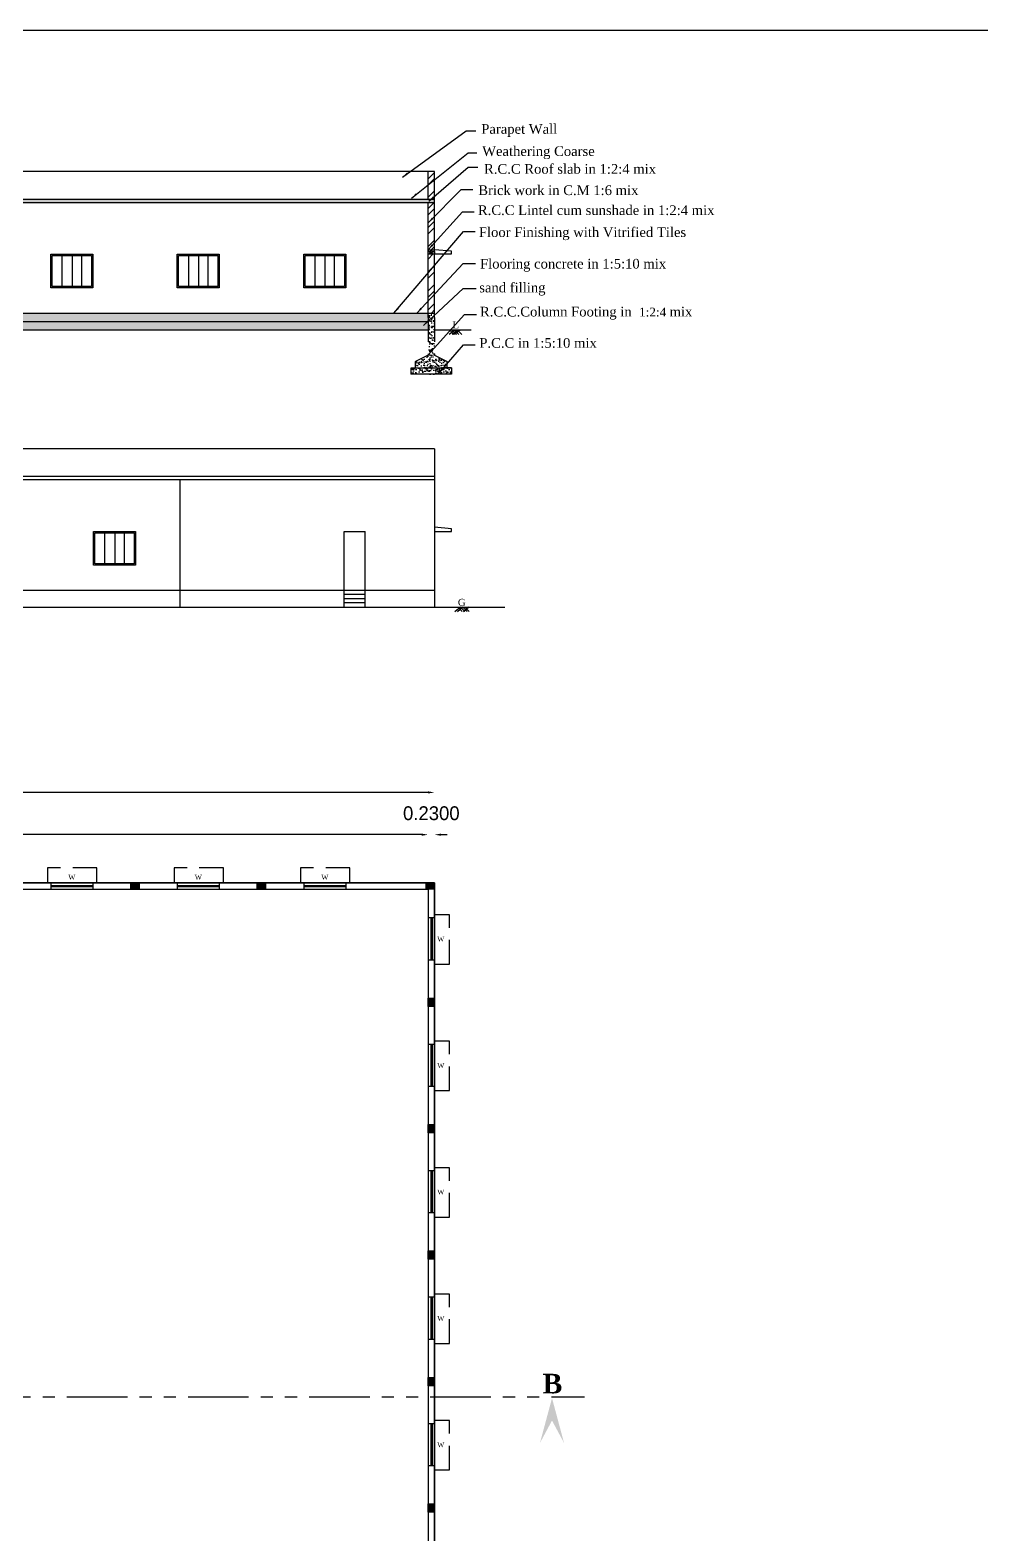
# Model space of a CAD drawing. Header units: metres. Extents: x 0 to 1012, y 0 to 496.
# Drawn here: x 773.6 to 808, y 304.6 to 358.9 of the extents above; entities that cross this region are included whole.
import ezdxf

# ---------------------------------------------------------------- set-up
doc = ezdxf.new("R2010")
doc.units = ezdxf.units.M
doc.header["$LTSCALE"] = 3.5
doc.header["$MEASUREMENT"] = 0
doc.linetypes.add('HIDDEN', pattern=[0.375, 0.25, -0.125])
doc.linetypes.add('PHANTOM2', pattern=[1.25, 0.625, -0.125, 0.125, -0.125, 0.125, -0.125])
doc.layers.get('0').update_dxf_attribs({"linetype": 'CONTINUOUS'})
doc.layers.get('DEFPOINTS').update_dxf_attribs({"linetype": 'CONTINUOUS'})
doc.styles.add('RomanS', font='romans.shx')
doc.dimstyles.get("Standard").update_dxf_attribs({"dimtxt": 0.18, "dimasz": 0.18, "dimexe": 0.18, "dimexo": 0.0625, "dimgap": 0.09, "dimtad": 0, "dimtih": 1, "dimtoh": 1, "dimdec": 4, "dimzin": 0, "dimdsep": 46, "dimtxsty": 'Standard', "dimcen": 0.09, "dimadec": 0, "dimazin": 0, "dimtfac": 1, "dimtdec": 4, "dimtofl": 0, "dimtmove": 0, "dimatfit": 3, "dimfxl": 0, "dimtolj": 1, "dimtzin": 0, "dimarcsym": 0})

# ---------------------------------------------------------------- blocks, each defined once
blk = doc.blocks.new('*D70')
at = {"color": 0, "lineweight": -2}
for p, q in [((748.451, 331.353), (765.453, 331.353)), ((787.991, 331.353), (770.989, 331.353))]:
    blk.add_line(p, q, dxfattribs=at)
at = {"color": 0}
for points in [[(748.451, 331.392), (748.451, 331.315), (748.221, 331.353)], [(787.991, 331.392), (787.991, 331.315), (788.221, 331.353)]]:
    blk.add_solid(points, dxfattribs=at)
at = {"layer": 'DEFPOINTS', "color": 0}
for p in [(788.221, 331.353), (748.221, 328.084), (788.221, 328.084)]:
    blk.add_point(p, dxfattribs=at)
at = {"color": 0, "insert": (768.221, 331.353), "char_height": 1, "attachment_point": 5}
blk.add_mtext('\\A1;40.0000', dxfattribs=at)
blk = doc.blocks.new('*D71')
at = {"color": 0, "lineweight": -2}
for p, q in [((787.761, 329.826), (787.531, 329.826)), ((788.451, 329.826), (788.681, 329.826))]:
    blk.add_line(p, q, dxfattribs=at)
at = {"color": 0}
for points in [[(787.761, 329.864), (787.761, 329.787), (787.991, 329.826)], [(788.451, 329.864), (788.451, 329.787), (788.221, 329.826)]]:
    blk.add_solid(points, dxfattribs=at)
at = {"layer": 'DEFPOINTS', "color": 0}
for p in [(788.221, 329.826), (787.991, 327.854), (788.221, 327.854)]:
    blk.add_point(p, dxfattribs=at)
at = {"color": 0, "insert": (788.106, 330.598), "char_height": 0.5, "attachment_point": 5}
blk.add_mtext('\\A1;0.2300', dxfattribs=at)
blk = doc.blocks.new('*D72')
at = {"color": 0, "lineweight": -2}
for p, q in [((748.681, 329.826), (766.619, 329.826)), ((787.761, 329.826), (769.823, 329.826))]:
    blk.add_line(p, q, dxfattribs=at)
at = {"color": 0}
for points in [[(748.681, 329.864), (748.681, 329.787), (748.451, 329.826)], [(787.761, 329.864), (787.761, 329.787), (787.991, 329.826)]]:
    blk.add_solid(points, dxfattribs=at)
at = {"layer": 'DEFPOINTS', "color": 0}
for p in [(787.991, 329.826), (748.451, 327.854), (787.991, 327.854)]:
    blk.add_point(p, dxfattribs=at)
at = {"color": 0, "insert": (768.221, 329.826), "char_height": 0.5, "attachment_point": 5}
blk.add_mtext('\\A1;39.5400', dxfattribs=at)

msp = doc.modelspace()

# ---------------------------------------------------------------- hatches: boundary and pattern name
at = {"linetype": 'Continuous'}
h = msp.add_hatch(dxfattribs=at)
h.set_pattern_fill('ANSI32', color=256, scale=1.25, style=0)
h.set_pattern_definition([(45, (3843.5797, -4057.9297), (-0.331456304, 0.331456304), []), (45, (3843.8007, -4057.9297), (-0.331456304, 0.331456304), [])])
h.paths.add_polyline_path([(788.22111, 353.80034), (787.99188, 353.80034), (787.99188, 352.7991), (788.22188, 352.7991)])
h = msp.add_hatch()
h.set_pattern_fill('AR-CONC', color=256, scale=0.1)
h.set_pattern_definition([(50, (-37105.5612, 34331.41995), (0.7172601826, -0.062752135), [0.075, -0.825]), (355, (-37105.5612, 34331.41995), (-0.138751334, 0.752192134), [0.06, -0.66]), (100.4514445, (-37105.5014, 34331.4147), (0.578508847, 0.689439991), [0.063740192, -0.701142112]), (46.1842, (-37105.5612, 34331.61995), (1.06724133, -0.165519281), [0.1125, -1.2375]), (96.6356355, (-37105.4722, 34331.6062), (0.934661946, 0.9741186), [0.095610342, -1.05171376]), (351.184164, (-37105.5612, 34331.62), (0.934661945, 0.9741186), [0.09, -0.99]), (21, (-37105.4612, 34331.56995), (0.596907052, -0.402618891), [0.075, -0.825]), (326, (-37105.4612, 34331.56995), (0.243315332, 0.725150045), [0.06, -0.66]), (71.4514447, (-37105.4114, 34331.5364), (0.840222377, 0.322531153), [0.06374019, -0.701142112]), (37.5, (-37105.56117, 34331.41995), (0.0121598553, 0.3328938538), [0, -0.652, 0, -0.67, 0, -0.6625]), (7.5, (-37105.56117, 34331.41995), (0.2630695374, 0.394411712), [0, -0.382, 0, -0.637, 0, -0.2525]), (327.5, (-37105.78417, 34331.41995), (0.5338224362, -0.0225548717), [0, -0.25, 0, -0.78, 0, -1.035]), (317.5, (-37105.88417, 34331.41995), (0.5831861693, 0.1001049823), [0, -0.325, 0, -0.518, 0, -0.735])])
h.paths.add_polyline_path([(788.22111, 352.80034), (748.22111, 352.80034), (748.22111, 352.68034), (750.57808, 352.68034), (788.22111, 352.68034)])
h = msp.add_hatch()
h.set_pattern_fill('ANSI32', color=256, scale=1.3, style=0)
h.set_pattern_definition([(45, (3843.57894, -4055.7085), (-0.344714556, 0.344714556), []), (45, (3843.80875, -4055.7085), (-0.344714556, 0.344714556), [])])
h.paths.add_polyline_path([(788.22111, 352.68034), (788.11858, 352.68034), (787.99111, 352.68034), (787.99111, 350.96872), (788.22111, 350.96872), (788.22111, 351.12034)])
h = msp.add_hatch(dxfattribs=at)
h.set_pattern_fill('ANSI32', color=256, scale=1.3, style=0)
h.set_pattern_definition([(45, (3843.57894, -4058.00244), (-0.344714556, 0.344714556), []), (45, (3843.80875, -4058.00244), (-0.344714556, 0.344714556), [])])
h.paths.add_polyline_path([(788.22111, 349.41649), (788.22111, 350.8164), (787.99111, 350.8164), (787.99111, 348.68034), (788.22111, 348.68034), (788.22111, 348.82637)])
h = msp.add_hatch()
h.set_pattern_fill('AR-CONC', color=256, scale=0.025, style=0)
h.set_pattern_definition([(50, (815.29868, 659.27643), (0.179315046, -0.015688034), [0.01875, -0.20625]), (355, (815.29868, 659.27643), (-0.03468783, 0.18804803), [0.015, -0.165]), (100.4514, (815.31363, 659.27512), (0.14462735, 0.17235989), [0.01593505, -0.17528553]), (46.1842, (815.29868, 659.32643), (0.26681026, -0.04137975), [0.028125, -0.309375]), (96.6356, (815.32092, 659.32298), (0.23366568, 0.24352947), [0.02390257, -0.26292825]), (351.1842, (815.29868, 659.32643), (0.23366549, 0.24352965), [0.0225, -0.2475]), (21, (815.32368, 659.31393), (0.14922676, -0.10065472), [0.01875, -0.20625]), (326, (815.32368, 659.31393), (0.06082883, 0.18128751), [0.015, -0.165]), (71.4514, (815.33612, 659.30554), (0.21005566, 0.08063262), [0.01593505, -0.17528553]), (37.5, (815.29868, 659.27643), (0.003039964, 0.083223463), [0, -0.163, 0, -0.1675, 0, -0.165625]), (7.5, (815.29868, 659.27643), (0.065767384, 0.098602928), [0, -0.0955, 0, -0.15925, 0, -0.063125]), (327.5, (815.24293, 659.27643), (0.133455609, -0.005638718), [0, -0.0625, 0, -0.195, 0, -0.25875]), (317.5, (815.21793, 659.27643), (0.145796542, 0.025026246), [0, -0.08125, 0, -0.1295, 0, -0.18375])])
h.paths.add_polyline_path([(788.22111, 350.96872), (787.99262, 350.96872), (787.99262, 350.8164), (788.22111, 350.8164)])
h = msp.add_hatch()
h.set_pattern_fill('AR-CONC', color=256, scale=0.1)
h.set_pattern_definition([(50, (-37105.5612, 34330.3099), (0.7172601826, -0.062752135), [0.075, -0.825]), (355, (-37105.5612, 34330.3099), (-0.138751334, 0.752192134), [0.06, -0.66]), (100.4514445, (-37105.5014, 34330.3047), (0.578508847, 0.689439991), [0.063740192, -0.701142112]), (46.1842, (-37105.5612, 34330.5099), (1.06724133, -0.165519281), [0.1125, -1.2375]), (96.6356355, (-37105.4722, 34330.4961), (0.934661946, 0.9741186), [0.095610342, -1.05171376]), (351.184164, (-37105.5612, 34330.5099), (0.934661945, 0.9741186), [0.09, -0.99]), (21, (-37105.4612, 34330.4599), (0.596907052, -0.402618891), [0.075, -0.825]), (326, (-37105.4612, 34330.4599), (0.243315332, 0.725150045), [0.06, -0.66]), (71.4514447, (-37105.4114, 34330.4264), (0.840222377, 0.322531153), [0.06374019, -0.701142112]), (37.5, (-37105.56117, 34330.30993), (0.0121598553, 0.3328938538), [0, -0.652, 0, -0.67, 0, -0.6625]), (7.5, (-37105.56117, 34330.30993), (0.2630695374, 0.394411712), [0, -0.382, 0, -0.637, 0, -0.2525]), (327.5, (-37105.78417, 34330.30993), (0.5338224362, -0.0225548717), [0, -0.25, 0, -0.78, 0, -1.035]), (317.5, (-37105.88417, 34330.30993), (0.5831861693, 0.1001049823), [0, -0.325, 0, -0.518, 0, -0.735])])
h.paths.add_polyline_path([(787.99111, 348.68034), (748.45111, 348.68034), (748.45111, 348.36799), (787.99111, 348.37088)])
h = msp.add_hatch()
h.set_pattern_fill('AR-SAND', color=256, scale=0.08)
h.set_pattern_definition([(37.5, (-37065.79117, 34330.30993), (-0.00503946865, 0.15414590152), [0, -0.1216, 0, -0.136, 0, -0.13]), (7.5, (-37065.79117, 34330.30993), (0.1415821364, 0.2257716852), [0, -0.0656, 0, -0.1096, 0, -0.042]), (327.5, (-37065.88957, 34330.30993), (0.24913134894, 0.0004527243), [0, -0.04, 0, -0.144, 0, -0.188]), (317.5, (-37065.88957, 34330.30993), (0.2404901284, 0.0702140452), [0, -0.02, 0, -0.0944, 0, -0.108])])
h.paths.add_polyline_path([(788.22111, 347.16032), (788.22111, 348.07034), (787.99111, 348.07034), (787.99111, 347.16032), (787.53111, 346.93032), (787.53111, 346.70032), (788.68111, 346.70032), (788.68111, 346.93032)])
h.paths.add_polyline_path([(788.22111, 348.68034), (787.99111, 348.68034), (787.99111, 348.07034), (788.22111, 348.07034)])
h = msp.add_hatch()
h.set_pattern_fill('AR-SAND', color=256, scale=0.3)
h.set_pattern_definition([(37.5, (-37105.56117, 34330.30993), (-0.0188980074, 0.5780471307), [0, -0.456, 0, -0.51, 0, -0.4875]), (7.5, (-37105.5612, 34330.3099), (0.530933012, 0.84664382), [0, -0.246, 0, -0.411, 0, -0.1575]), (327.5, (-37105.93017, 34330.30993), (0.9342425585, 0.001697716), [0, -0.15, 0, -0.54, 0, -0.705]), (317.5, (-37105.9302, 34330.3099), (0.901837981, 0.26330267), [0, -0.075, 0, -0.354, 0, -0.405])])
h.paths.add_polyline_path([(787.99111, 348.37088), (748.45111, 348.36799), (748.45111, 348.07034), (787.99111, 348.07034)])
h = msp.add_hatch()
h.set_pattern_fill('AR-CONC', color=256, scale=0.04)
h.set_pattern_definition([(50, (-37065.79117, 34330.30993), (0.286904073, -0.025100854), [0.03, -0.33]), (355, (-37065.79117, 34330.30993), (-0.0555005334, 0.3008768535), [0.024, -0.264]), (100.45144446, (-37065.76727, 34330.30784), (0.2314035387, 0.2757759964), [0.0254960768, -0.2804568448]), (46.1842, (-37065.79117, 34330.38993), (0.4268965323, -0.0662077123), [0.045, -0.495]), (96.6356355, (-37065.7556, 34330.3844), (0.3738647783, 0.3896474403), [0.0382441368, -0.420685504]), (351.184164, (-37065.79117, 34330.38993), (0.373864778, 0.38964744), [0.036, -0.3960000004]), (21, (-37065.75117, 34330.36993), (0.2387628208, -0.1610475563), [0.03, -0.33]), (326, (-37065.75117, 34330.36993), (0.0973261328, 0.290060018), [0.024, -0.264]), (71.45144474, (-37065.73128, 34330.3565), (0.3360889507, 0.1290124611), [0.025496076, -0.2804568448]), (37.5, (-37065.79117, 34330.30993), (0.00486394213, 0.13315754153), [0, -0.2608, 0, -0.268, 0, -0.265]), (7.5, (-37065.79117, 34330.30993), (0.10522781498, 0.15776468475), [0, -0.1528, 0, -0.2548, 0, -0.101]), (327.5, (-37065.88037, 34330.30993), (0.21352897447, -0.0090219487), [0, -0.1, 0, -0.312, 0, -0.414]), (317.5, (-37065.92037, 34330.30993), (0.23327446774, 0.0400419929), [0, -0.13, 0, -0.2072, 0, -0.294])])
h.paths.add_polyline_path([(788.82959, 346.70032), (787.38111, 346.70032), (787.38111, 346.47032), (788.82959, 346.47032)])
h = msp.add_hatch(color=256)
h.dxf.hatch_style = 1
h.paths.add_polyline_path([(777.5492, 327.85424), (777.5492, 328.08424), (777.2492, 328.08424), (777.2492, 327.85424)])
h = msp.add_hatch(color=256)
h.dxf.hatch_style = 1
h.paths.add_polyline_path([(782.1192, 327.85424), (782.1192, 328.08424), (781.8192, 328.08424), (781.8192, 327.85424)])
h = msp.add_hatch(color=256)
h.dxf.hatch_style = 1
h.paths.add_polyline_path([(788.22111, 327.85424), (788.22111, 328.08424), (787.92111, 328.08424), (787.92111, 327.85424)])
h = msp.add_hatch(color=256)
h.dxf.hatch_style = 1
h.paths.add_polyline_path([(787.99111, 323.61924), (788.22111, 323.61924), (788.22111, 323.91924), (787.99111, 323.91924)])
h = msp.add_hatch(color=256)
h.dxf.hatch_style = 1
h.paths.add_polyline_path([(787.99111, 319.04924), (788.22111, 319.04924), (788.22111, 319.34924), (787.99111, 319.34924)])
h = msp.add_hatch(color=256)
h.dxf.hatch_style = 1
h.paths.add_polyline_path([(787.99111, 314.47924), (788.22111, 314.47924), (788.22111, 314.77924), (787.99111, 314.77924)])
h = msp.add_hatch(color=256)
h.dxf.hatch_style = 1
h.paths.add_polyline_path([(787.99111, 309.90924), (788.22111, 309.90924), (788.22111, 310.20924), (787.99111, 310.20924)])
msp.add_hatch(color=256).paths.add_polyline_path([(792.4665, 309.46008), (792.03121, 307.83855), (792.4665, 308.64932), (792.90179, 307.83855)])
h = msp.add_hatch(color=256)
h.dxf.hatch_style = 1
h.paths.add_polyline_path([(787.99111, 305.33924), (788.22111, 305.33924), (788.22111, 305.63924), (787.99111, 305.63924)])

# ---------------------------------------------------------------- linework, layer by layer
for p, q in [((788.22111, 353.80034), (748.22111, 353.80034)), ((748.22111, 352.80034), (788.22111, 352.80034)), ((788.22111, 348.52032), (788.22111, 352.80034)), ((748.22111, 352.68034), (788.22111, 352.68034)), ((774.3542, 349.59229), (774.3542, 350.81229)), ((774.76064, 350.76229), (774.76064, 349.64229)), ((775.12429, 350.76229), (775.12429, 349.64229)), ((775.46147, 350.76229), (775.46147, 349.64229)), ((775.8742, 349.59229), (775.8742, 350.81229)), ((778.9242, 349.59229), (778.9242, 350.81229)), ((779.33064, 350.76229), (779.33064, 349.64229)), ((779.69429, 350.76229), (779.69429, 349.64229)), ((780.03147, 350.76229), (780.03147, 349.64229)), ((780.4442, 349.59229), (780.4442, 350.81229)), ((783.4942, 349.59229), (783.4942, 350.81229)), ((783.90064, 350.76229), (783.90064, 349.64229)), ((784.26429, 350.76229), (784.26429, 349.64229)), ((784.60147, 350.76229), (784.60147, 349.64229)), ((785.0142, 349.59229), (785.0142, 350.81229)), ((787.99111, 350.8164), (788.22111, 350.8164)), ((787.99262, 350.96872), (788.22111, 350.96872)), ((788.83111, 350.9164), (788.22111, 350.96872)), ((788.22111, 350.8164), (788.83111, 350.8164)), ((788.83111, 350.81669), (788.83111, 350.91669)), ((775.8742, 349.59229), (774.3542, 349.59229)), ((780.4442, 349.59229), (778.9242, 349.59229)), ((785.0142, 349.59229), (783.4942, 349.59229)), ((748.22111, 348.68034), (788.22111, 348.68034)), ((748.45111, 348.36799), (787.99299, 348.37256)), ((748.45111, 348.07034), (787.99111, 348.07034)), ((788.22111, 348.07038), (789.17262, 348.07038)), ((788.22111, 348.07038), (789.54146, 348.07038)), ((788.95136, 348.06334), (788.74901, 347.90123)), ((788.95136, 348.06334), (788.74901, 347.90123)), ((788.77361, 348.06334), (788.92529, 347.91037)), ((789.0571, 348.06334), (788.85475, 347.90123)), ((789.0571, 348.06334), (788.85475, 347.90123)), ((788.86161, 348.06334), (789.01329, 347.91037)), ((788.86161, 348.06334), (789.01329, 347.91037)), ((789.1451, 348.06334), (788.94275, 347.90123)), ((789.1451, 348.06334), (788.94275, 347.90123)), ((788.95136, 348.06334), (789.10304, 347.91037)), ((788.95136, 348.06334), (789.10304, 347.91037)), ((789.0571, 348.06334), (789.20878, 347.91037)), ((789.0571, 348.06334), (789.20878, 347.91037)), ((788.22111, 343.77317), (748.22111, 343.77317)), ((788.22111, 343.77317), (788.22111, 338.04317)), ((788.22111, 342.77317), (748.22111, 342.77317)), ((788.22111, 342.77317), (748.22111, 342.77317)), ((788.22111, 342.77317), (748.22111, 342.77317)), ((788.22111, 342.77317), (748.22111, 342.77317)), ((788.22111, 342.77317), (748.22111, 342.77317)), ((788.22111, 342.77317), (748.22111, 342.77317)), ((788.22111, 342.65317), (748.22111, 342.65317)), ((788.22111, 342.65317), (748.22111, 342.65317)), ((779.03111, 338.04316), (779.03111, 342.65317)), ((788.83111, 340.88523), (788.22111, 340.93756)), ((788.83111, 340.78553), (788.83111, 340.88553)), ((775.89592, 339.56523), (775.89592, 340.78523)), ((776.30236, 340.73523), (776.30236, 339.61523)), ((776.66601, 340.73523), (776.66601, 339.61523)), ((777.00319, 340.73523), (777.00319, 339.61523)), ((777.41592, 339.56523), (777.41592, 340.78523)), ((784.96111, 338.04317), (784.96111, 340.78523)), ((784.96111, 340.78523), (785.72111, 340.78523)), ((785.72111, 338.04317), (785.72111, 340.78523)), ((788.22111, 340.78523), (788.83111, 340.78523)), ((777.41592, 339.56523), (775.89592, 339.56523)), ((788.22111, 338.65317), (748.22111, 338.65317)), ((785.72111, 338.50317), (784.96111, 338.50317)), ((785.72111, 338.35317), (784.96111, 338.35317)), ((785.72111, 338.20317), (784.96111, 338.20317)), ((748.22111, 338.04313), (788.22111, 338.04317)), ((788.22111, 338.04317), (790.76074, 338.04317)), ((789.1605, 338.04317), (788.95814, 337.88106)), ((789.25024, 338.04317), (789.04789, 337.88106)), ((789.07249, 338.04317), (789.22417, 337.89021)), ((789.1605, 338.04317), (789.31217, 337.89021)), ((789.25024, 338.04317), (789.40192, 337.89021)), ((789.46671, 338.04317), (789.26435, 337.88106)), ((789.31675, 338.04317), (789.46843, 337.89021)), ((788.22111, 328.08424), (748.22111, 328.08424)), ((774.3542, 328.08277), (774.3542, 327.85424)), ((774.3542, 327.9939), (775.8742, 327.9939)), ((774.3542, 327.94969), (775.8742, 327.94969)), ((775.8742, 328.08277), (775.8742, 327.85424)), ((777.2492, 327.85424), (777.2492, 328.08424)), ((777.2492, 328.08424), (777.5492, 328.08424)), ((777.5492, 327.85424), (777.2492, 327.85424)), ((777.5492, 328.08424), (777.5492, 327.85424)), ((778.9242, 328.08277), (778.9242, 327.85424)), ((778.9242, 327.9939), (780.4442, 327.9939)), ((778.9242, 327.94969), (780.4442, 327.94969)), ((780.4442, 328.08277), (780.4442, 327.85424)), ((781.8192, 327.85424), (781.8192, 328.08424)), ((781.8192, 328.08424), (782.1192, 328.08424)), ((782.1192, 327.85424), (781.8192, 327.85424)), ((782.1192, 328.08424), (782.1192, 327.85424)), ((783.4942, 328.08277), (783.4942, 327.85424)), ((783.4942, 327.9939), (785.0142, 327.9939)), ((783.4942, 327.94969), (785.0142, 327.94969)), ((785.0142, 328.08277), (785.0142, 327.85424)), ((787.92111, 327.85424), (787.92111, 328.08424)), ((787.92111, 328.08424), (788.22111, 328.08424)), ((788.22111, 327.85424), (787.92111, 327.85424)), ((788.22111, 328.08424), (788.22111, 327.85424)), ((788.21963, 326.81424), (787.99111, 326.81424)), ((788.08655, 326.81424), (788.08655, 325.29424)), ((788.13076, 326.81424), (788.13076, 325.29424)), ((788.21963, 325.29424), (787.99111, 325.29424)), ((787.99111, 323.61924), (787.99111, 323.91924)), ((787.99111, 323.91924), (788.22111, 323.91924)), ((788.22111, 323.61924), (787.99111, 323.61924)), ((788.22111, 323.91924), (788.22111, 323.61924)), ((788.21963, 322.24424), (787.99111, 322.24424)), ((788.08655, 322.24424), (788.08655, 320.72424)), ((788.13076, 322.24424), (788.13076, 320.72424)), ((788.21963, 320.72424), (787.99111, 320.72424)), ((787.99111, 319.04924), (787.99111, 319.34924)), ((787.99111, 319.34924), (788.22111, 319.34924)), ((788.22111, 319.34924), (788.22111, 319.04924)), ((788.22111, 319.04924), (787.99111, 319.04924)), ((788.21963, 317.67424), (787.99111, 317.67424)), ((788.08655, 317.67424), (788.08655, 316.15424)), ((788.13076, 317.67424), (788.13076, 316.15424)), ((788.21963, 316.15424), (787.99111, 316.15424)), ((787.99111, 314.47924), (787.99111, 314.77924)), ((787.99111, 314.77924), (788.22111, 314.77924)), ((788.22111, 314.77924), (788.22111, 314.47924)), ((788.22111, 314.47924), (787.99111, 314.47924)), ((788.21963, 313.10424), (787.99111, 313.10424)), ((788.08655, 313.10424), (788.08655, 311.58424)), ((788.13076, 313.10424), (788.13076, 311.58424)), ((788.21963, 311.58424), (787.99111, 311.58424)), ((787.99111, 309.90924), (787.99111, 310.20924)), ((787.99111, 310.20924), (788.22111, 310.20924)), ((788.22111, 309.90924), (787.99111, 309.90924)), ((788.22111, 310.20924), (788.22111, 309.90924)), ((788.21963, 308.53424), (787.99111, 308.53424)), ((788.08655, 308.53424), (788.08655, 307.01424)), ((788.13076, 308.53424), (788.13076, 307.01424)), ((788.21963, 307.01424), (787.99111, 307.01424)), ((787.99111, 305.33924), (787.99111, 305.63924)), ((787.99111, 305.63924), (788.22111, 305.63924)), ((788.22111, 305.63924), (788.22111, 305.33924)), ((788.22111, 305.33924), (787.99111, 305.33924))]:
    msp.add_line(p, q)
for p, q in [((787.99111, 352.80034), (787.99111, 353.80034)), ((788.22111, 352.80016), (788.22111, 353.80034)), ((787.99111, 348.52032), (787.99111, 352.68034))]:
    msp.add_line(p, q, dxfattribs=at)
at = {"linetype": 'HIDDEN'}
for p, q in [((787.99111, 348.52032), (787.99111, 347.16032)), ((788.22111, 348.52032), (788.22111, 347.16032)), ((787.99111, 347.16032), (787.53111, 346.93032)), ((787.53111, 346.70032), (787.53111, 346.93032)), ((788.22111, 347.16032), (788.68111, 346.93032)), ((788.68111, 346.70032), (788.68111, 346.93032)), ((787.38111, 346.47032), (787.38111, 346.70032)), ((787.38111, 346.70032), (788.21959, 346.70032)), ((787.38111, 346.70032), (787.53111, 346.70032)), ((787.38111, 346.47032), (787.38111, 346.62032)), ((787.99111, 346.47032), (787.38111, 346.47032)), ((788.82959, 346.47032), (787.99111, 346.47032)), ((788.22111, 346.70032), (788.83111, 346.70032)), ((788.83111, 346.70032), (788.60111, 346.70032)), ((788.83111, 346.70032), (788.68111, 346.70032)), ((788.83111, 346.70032), (788.83111, 346.47032)), ((776.0242, 328.62772), (774.24048, 328.62772)), ((774.24048, 328.62772), (774.24048, 328.08277)), ((776.0242, 328.08277), (776.0242, 328.62772)), ((780.5942, 328.62772), (778.81048, 328.62772)), ((778.81048, 328.62772), (778.81048, 328.08277)), ((780.5942, 328.08277), (780.5942, 328.62772)), ((785.1642, 328.62772), (783.38048, 328.62772)), ((783.38048, 328.62772), (783.38048, 328.08277)), ((785.1642, 328.08277), (785.1642, 328.62772)), ((788.76458, 326.92797), (788.21963, 326.92797)), ((788.76458, 325.14424), (788.76458, 326.92797)), ((788.21963, 325.14424), (788.76458, 325.14424)), ((788.76458, 322.35797), (788.21963, 322.35797)), ((788.76458, 320.57424), (788.76458, 322.35797)), ((788.21963, 320.57424), (788.76458, 320.57424)), ((788.76458, 317.78797), (788.21963, 317.78797)), ((788.76458, 316.00424), (788.76458, 317.78797)), ((788.21963, 316.00424), (788.76458, 316.00424)), ((788.76458, 313.21797), (788.21963, 313.21797)), ((788.76458, 311.43424), (788.76458, 313.21797)), ((788.21963, 311.43424), (788.76458, 311.43424)), ((788.76458, 308.64797), (788.21963, 308.64797)), ((788.76458, 306.86424), (788.76458, 308.64797)), ((788.21963, 306.86424), (788.76458, 306.86424))]:
    msp.add_line(p, q, dxfattribs=at)
at = {"linetype": 'PHANTOM2'}
msp.add_line((739.94204, 309.5086), (793.64216, 309.5086), dxfattribs=at)
for points in [[(946.76772, 152.80989), (620.11287, 152.80989), (620.11287, 358.90797), (946.76772, 358.90797)], [(774.3542, 350.81229), (775.8742, 350.81229), (775.8742, 349.59229), (774.3542, 349.59229)], [(774.4042, 350.76229), (775.8242, 350.76229), (775.8242, 349.64229), (774.4042, 349.64229)], [(778.9242, 350.81229), (780.4442, 350.81229), (780.4442, 349.59229), (778.9242, 349.59229)], [(778.9742, 350.76229), (780.3942, 350.76229), (780.3942, 349.64229), (778.9742, 349.64229)], [(783.4942, 350.81229), (785.0142, 350.81229), (785.0142, 349.59229), (783.4942, 349.59229)], [(783.5442, 350.76229), (784.9642, 350.76229), (784.9642, 349.64229), (783.5442, 349.64229)], [(775.89592, 340.78523), (777.41592, 340.78523), (777.41592, 339.56523), (775.89592, 339.56523)], [(775.94592, 340.73523), (777.36592, 340.73523), (777.36592, 339.61523), (775.94592, 339.61523)], [(748.22111, 275.08424), (788.22111, 275.08424), (788.22111, 328.08424), (748.22111, 328.08424)]]:
    msp.add_lwpolyline(points, close=True)
for points in [[(748.22111, 278.00424), (748.22111, 328.08424), (788.22111, 328.08424), (788.22111, 275.08424), (779.03111, 275.08424)], [(748.22111, 278.00424), (748.22111, 328.08424), (788.22111, 328.08424), (788.22111, 275.08424), (779.03111, 275.08424)], [(748.45111, 278.69424), (748.45111, 327.85424), (787.99111, 327.85424), (787.99111, 278.69424)]]:
    msp.add_lwpolyline(points)

# ---------------------------------------------------------------- texts
at = {"attachment_point": 1}
for s, insert, char_height, width in [('{\\fTimes New Roman Baltic|b0|i0|c0|p18;Parapet Wall}', (789.91025, 355.51045), 0.35, 7.6253554), ('{\\fTimes New Roman Baltic|b0|i0|c0|p18;Weathering Coarse }', (789.9436, 354.70739), 0.35, 7.6253554), ('{\\fTimes New Roman Baltic|b0|i0|c0|p18;R.C.C Roof slab in 1:2:4 mix}', (790.01231, 354.06517), 0.35, 7.6253554), ('{\\fTimes New Roman Baltic|b0|i0|c0|p18;Brick work in C.M 1:6 mix}', (789.80305, 353.29469), 0.35, 7.6253554), ('{\\fTimes New Roman Baltic|b0|i0|c0|p18;R.C.C Lintel cum sunshade in 1:2:4 mix}', (789.78979, 352.57324), 0.35, 8.987654), ('{\\fTimes New Roman Baltic|b0|i0|c0|p18;Floor Finishing with Vitrified Tiles}', (789.82446, 351.77849), 0.35, 7.6253554), ('{\\fTimes New Roman Baltic|b0|i0|c0|p18;Flooring concrete in 1:5:10 mix}', (789.86566, 350.63819), 0.35, 7.6253554), ('{\\fTimes New Roman Baltic|b0|i0|c0|p18;sand filling}', (789.83796, 349.77706), 0.35, 7.6253554), ('{\\fTimes New Roman Baltic|b0|i0|c0|p18;R.C.C.Column Footing in  \\H0.90596x;1:2:4 \\H1.1038x;mix}', (789.86656, 348.90605), 0.35, 7.6253554), ('{\\fTimes New Roman Baltic|b0|i0|c0|p18;L}', (788.87213, 348.37925), 0.2538732, 0.504135), ('{\\fTimes New Roman Baltic|b0|i0|c0|p18;P.C.C in 1:5:10 mix}', (789.84053, 347.77397), 0.35, 7.6253554), ('{\\fTimes New Roman Baltic|b0|i0|c0|p18;G}', (789.06565, 338.35012), 0.2538732, 0.504135), ('{\\fTimes New Roman|b1|i0|c0|p18;B}', (792.12512, 310.33869), 0.7093662, 1.2805833)]:
    msp.add_mtext(s, dxfattribs=dict(at, insert=insert, char_height=char_height, width=width))
at = {"char_height": 0.1777477, "width": 0.2428091, "attachment_point": 7, "style": 'RomanS'}
for insert in [(774.99066, 328.1946), (779.56066, 328.1946), (784.13066, 328.1946), (788.32035, 325.95853), (788.32035, 321.38853), (788.32035, 316.81853), (788.32035, 312.24853), (788.32035, 307.67853)]:
    msp.add_mtext('{\\fTimes New Roman Baltic|b0|i0|c0|p18;W}', dxfattribs=dict(at, insert=insert))

# ---------------------------------------------------------------- dimensions: what is measured, and where the dimension line sits
for base, p1, p2, override, picture, middle in [((788.22111, 331.35338), (748.22111, 328.08424), (788.22111, 328.08424), {"dimtxt": 1, "dimasz": 0.23, "dimgap": 0.185, "dimse1": 1, "dimse2": 1, "dimtmove": 2}, '*D70', (768.22111, 331.35338)), ((788.22111, 329.82556), (787.99111, 327.85424), (788.22111, 327.85424), {"dimtxt": 0.5, "dimasz": 0.23, "dimgap": 0.185, "dimse1": 1, "dimse2": 1, "dimtmove": 2}, '*D71', (788.10611, 330.59806)), ((787.99111, 329.82556), (748.45111, 327.85424), (787.99111, 327.85424), {"dimtxt": 0.5, "dimasz": 0.23, "dimgap": 0.185, "dimse1": 1, "dimse2": 1, "dimtmove": 2}, '*D72', (768.22111, 329.82556))]:
    dim = msp.add_linear_dim(base=base, p1=p1, p2=p2, dimstyle='Standard', override=override)
    dim.commit()
    dim.dimension.update_dxf_attribs({"geometry": picture, "text_midpoint": middle})

# ---------------------------------------------------------------- leaders
for points in [[(787.06017, 353.5961), (789.36285, 355.26602), (789.71994, 355.26602)], [(787.39187, 352.8361), (789.43416, 354.46597), (789.7538, 354.46597)], [(788.01558, 352.72023), (789.43416, 353.94787), (789.78759, 353.94787)], [(787.99111, 351.9395), (789.18604, 353.1495), (789.60998, 353.1495)], [(787.99262, 350.96872), (789.2282, 352.34041), (789.65214, 352.34041)], [(786.75584, 348.68034), (789.26912, 351.63174), (789.69306, 351.63174)], [(787.58447, 348.68034), (789.26019, 350.47398), (789.70466, 350.47398)], [(787.8206, 348.23036), (789.26019, 349.56782), (789.7235, 349.56782)], [(787.99111, 347.17287), (789.30002, 348.6325), (789.73294, 348.6325)], [(787.99111, 347.17287), (789.30002, 348.6325), (789.73294, 348.6325)], [(788.34798, 346.47032), (789.2655, 347.53576), (789.69439, 347.53576)], [(788.34798, 346.47032), (789.2655, 347.53576), (789.69439, 347.53576)]]:
    msp.add_leader(points, dimstyle='Standard', override={"dimasz": 0.23, "dimgap": 0.09, "dimtad": 0})

doc.saveas('drawing.dxf')
